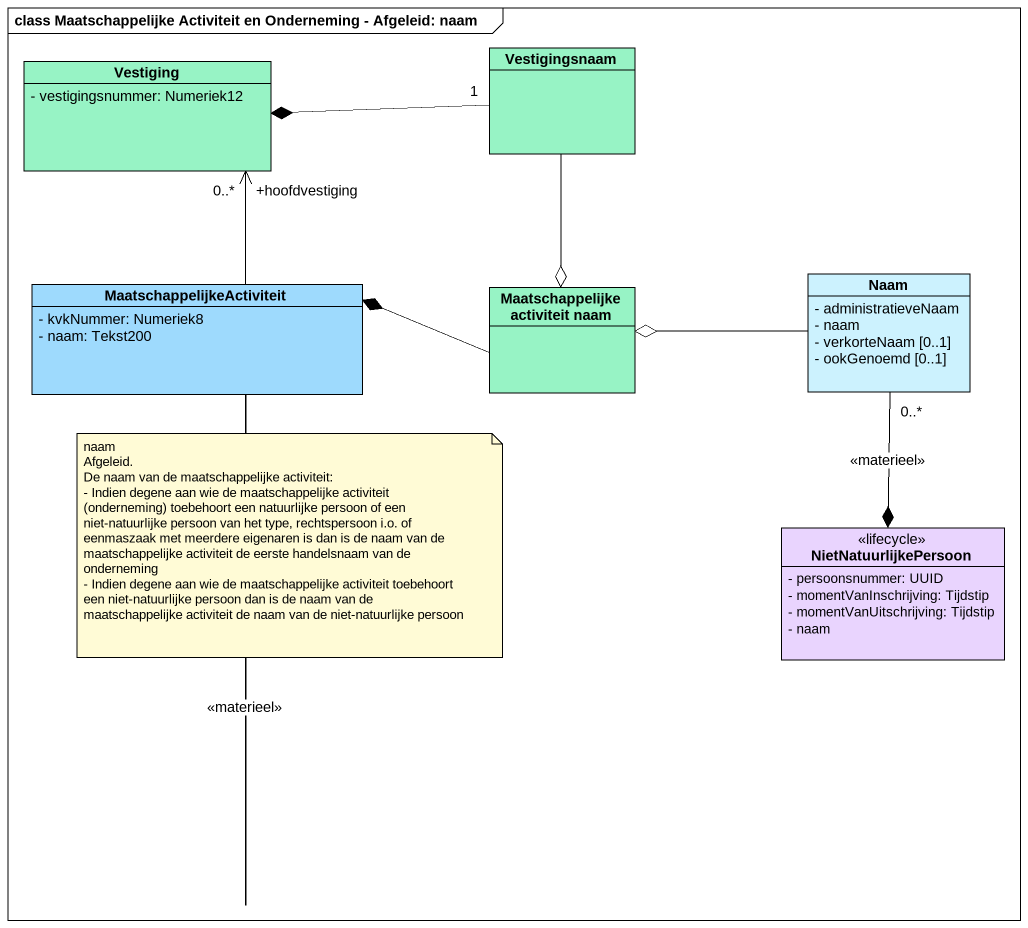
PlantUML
@startuml
mainframe class Maatschappelijke Activiteit en Onderneming - Afgeleid: naam
hide circle
hide empty members
skinparam classAttributeIconSize 0
class Vestiging #97F3C5 {
  - vestigingsnummer: Numeriek12
}
class Vestigingsnaam #97F3C5
class Naam #CCF2FE {
  - administratieveNaam
  - naam
  - verkorteNaam [0..1]
  - ookGenoemd [0..1]
}
class MaatschappelijkeActiviteit #9EDAFD {
  - kvkNummer: Numeriek8
  - naam: Tekst200
}
class "Maatschappelijke activiteit naam" as Maatschappelijke_activiteit #97F3C5
class NietNatuurlijkePersoon <<lifecycle>> #E9D4FE {
  - persoonsnummer: UUID
  - momentVanInschrijving: Tijdstip
  - momentVanUitschrijving: Tijdstip
  - naam
}
Vestigingsnaam "1" -left-* Vestiging
Vestigingsnaam --o Maatschappelijke_activiteit
Naam -left-o Maatschappelijke_activiteit
Naam "0..*" --* NietNatuurlijkePersoon : <<materieel>>
MaatschappelijkeActiviteit -up-> "+hoofdvestiging\n0..*" Vestiging : <<materieel>>
Maatschappelijke_activiteit -left-* MaatschappelijkeActiviteit
note as N1
  naam
  Afgeleid.
  De naam van de maatschappelijke activiteit:
  - Indien degene aan wie de maatschappelijke activiteit (onderneming) toebehoort een natuurlijke persoon of een niet-natuurlijke persoon van het type, rechtspersoon i.o. of eenmaszaak met meerdere eigenaren is dan is de naam van de maatschappelijke activiteit de eerste handelsnaam van de onderneming
  - Indien degene aan wie de maatschappelijke activiteit toebehoort een niet-natuurlijke persoon dan is de naam van de maatschappelijke activiteit de naam van de niet-natuurlijke persoon
end note
@enduml
